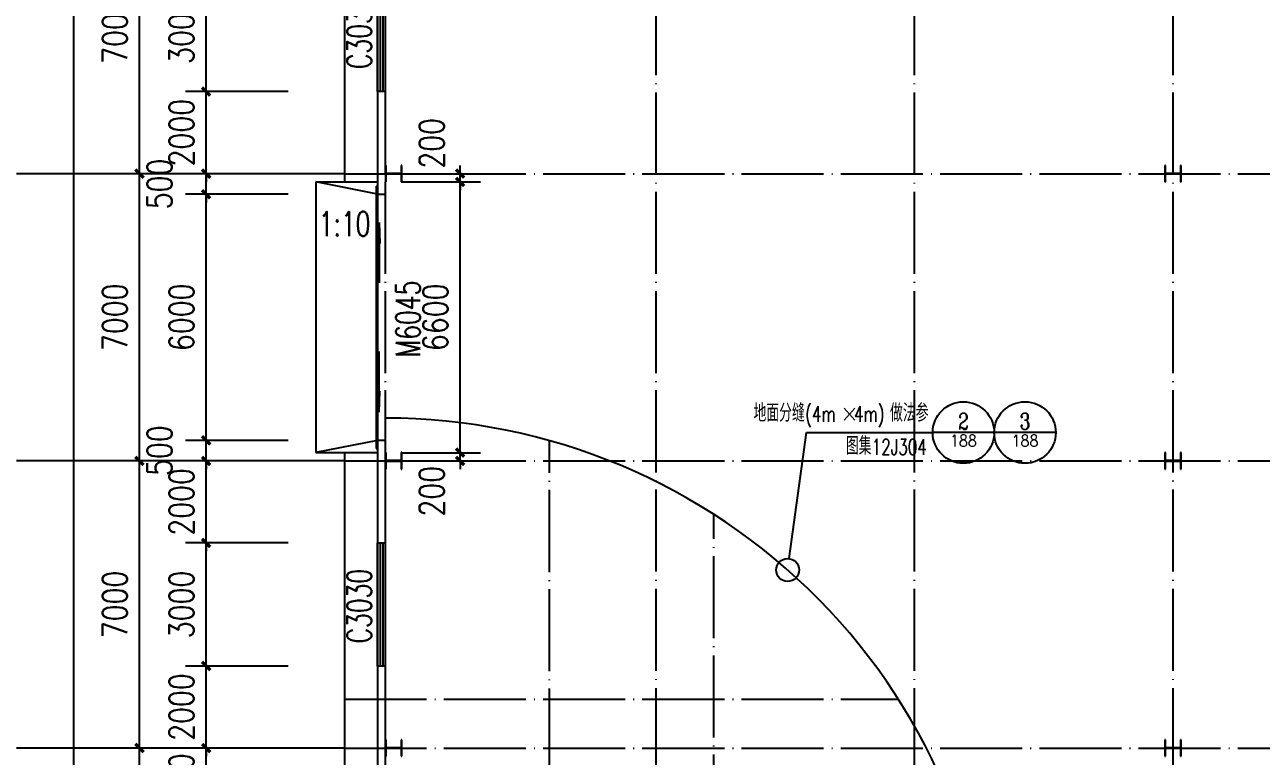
# Model space of a CAD drawing. Extents: x -21908402 to 2288787, y 79687 to 5079726.
# Drawn here: x 2111513 to 2141661, y 475352 to 493183 of the extents above; entities that cross this region are included whole.
import ezdxf
from ezdxf.enums import TextEntityAlignment as Align

# ---------------------------------------------------------------- set-up
doc = ezdxf.new("R2010")
doc.units = 0
doc.header["$LTSCALE"] = 1000
doc.linetypes.add('DOTE', pattern=[2.42, 2, -0.2, 0.02, -0.2])
doc.layers.get('0').update_dxf_attribs({"linetype": 'CONTINUOUS'})
doc.layers.get('DEFPOINTS').update_dxf_attribs({"linetype": 'CONTINUOUS'})
for name, color, linetype in [('AXIS', 3, 'CONTINUOUS'), ('COLUMN', 9, 'CONTINUOUS'), ('DIM_IDEN', 3, 'CONTINUOUS'), ('DIM_SYMB', 3, 'CONTINUOUS'), ('DOTE', 1, 'DOTE'), ('GROUND', 2, 'CONTINUOUS'), ('PUB_DIM', 3, 'CONTINUOUS'), ('PUB_TEXT', 7, 'CONTINUOUS'), ('STAIR', 2, 'CONTINUOUS'), ('WALL', 6, 'CONTINUOUS'), ('WINDOW', 94, 'CONTINUOUS'), ('WINDOW_TEXT', 7, 'CONTINUOUS')]:
    doc.layers.add(name, color=color, linetype=linetype)
doc.styles.add('_TCH_DIM', font='SIMPLEX', dxfattribs={"bigfont": 'GBCBIG'})
doc.styles.add('_TCH_LABEL', font='COMPLEX', dxfattribs={"bigfont": 'GBCBIG'})
doc.styles.add('_TCH_WINDOW', font='SIMPLEX', dxfattribs={"bigfont": 'GBCBIG'})
doc.styles.add('DIM_FONT', font='simplex.shx', dxfattribs={"width": 0.8})
doc.dimstyles.new('DIMN200', dxfattribs={"dimscale": 2, "dimtxt": 300, "dimasz": 100, "dimexe": 250, "dimexo": 300, "dimgap": 150, "dimtad": 1, "dimdec": 0, "dimzin": 0, "dimtxsty": 'DIM_FONT', "dimblk": 'ARCHTICK', "dimcen": 0.09, "dimclrt": 7, "dimazin": 3, "dimtfac": 1, "dimtdec": 0, "dimtix": 1, "dimtmove": 0, "dimatfit": 3, "dimtolj": 1, "dimtzin": 0})

# ---------------------------------------------------------------- blocks, each defined once
blk = doc.blocks.new('_ARCHTICK')
at = {"color": 0, "linetype": 'BYBLOCK', "const_width": 0.4}
blk.add_lwpolyline([(-0.5, -0.5), (0.5, 0.5)], dxfattribs=at)
blk = doc.blocks.new('*D352')
at = {"layer": 'DEFPOINTS', "color": 0}
for p in [(2120110, 482752), (2122127, 482752), (2120110, 482552)]:
    blk.add_point(p, dxfattribs=at)
at = {"layer": 'PUB_DIM', "color": 0}
for p, q in [((2120710, 482752), (2122627, 482752)), ((2122127, 482752), (2122127, 482952)), ((2122127, 482552), (2122127, 482752)), ((2120710, 482552), (2122627, 482552)), ((2122127, 482552), (2122127, 482352))]:
    blk.add_line(p, q, dxfattribs=at)
at = {"layer": 'PUB_DIM', "color": 0, "xscale": 200, "yscale": 200, "zscale": 200}
for p, rotation in [((2122127, 482752), 270), ((2122127, 482552), 90)]:
    blk.add_blockref('_ARCHTICK', p, dxfattribs=dict(at, rotation=rotation))
at = {"layer": 'PUB_DIM', "color": 7, "insert": (2121437, 481812), "char_height": 600, "attachment_point": 5, "rotation": 90, "style": 'DIM_FONT'}
blk.add_mtext('\\A1;200', dxfattribs=at)
blk = doc.blocks.new('*D353')
at = {"layer": 'DEFPOINTS', "color": 0}
for p in [(2120110, 489352), (2122127, 489352), (2120110, 482752)]:
    blk.add_point(p, dxfattribs=at)
at = {"layer": 'PUB_DIM', "color": 0}
for p, q in [((2120710, 489352), (2122627, 489352)), ((2122127, 482752), (2122127, 489352)), ((2120710, 482752), (2122627, 482752))]:
    blk.add_line(p, q, dxfattribs=at)
at = {"layer": 'PUB_DIM', "color": 0, "xscale": 200, "yscale": 200, "zscale": 200}
for p, rotation in [((2122127, 489352), 90), ((2122127, 482752), 270)]:
    blk.add_blockref('_ARCHTICK', p, dxfattribs=dict(at, rotation=rotation))
at = {"layer": 'PUB_DIM', "color": 7, "insert": (2121527, 486052), "char_height": 600, "attachment_point": 5, "rotation": 90, "style": 'DIM_FONT'}
blk.add_mtext('\\A1;6600', dxfattribs=at)
blk = doc.blocks.new('*D354')
at = {"layer": 'DEFPOINTS', "color": 0}
for p in [(2120110, 489552), (2120110, 489352), (2122127, 489552)]:
    blk.add_point(p, dxfattribs=at)
at = {"layer": 'PUB_DIM', "color": 0}
for p, q in [((2122127, 489552), (2122127, 489752)), ((2120710, 489552), (2122627, 489552)), ((2120710, 489352), (2122627, 489352)), ((2122127, 489352), (2122127, 489552)), ((2122127, 489352), (2122127, 489152))]:
    blk.add_line(p, q, dxfattribs=at)
at = {"layer": 'PUB_DIM', "color": 0, "xscale": 200, "yscale": 200, "zscale": 200}
for p, rotation in [((2122127, 489552), 270), ((2122127, 489352), 90)]:
    blk.add_blockref('_ARCHTICK', p, dxfattribs=dict(at, rotation=rotation))
at = {"layer": 'PUB_DIM', "color": 7, "insert": (2121437, 490292), "char_height": 600, "attachment_point": 5, "rotation": 90, "style": 'DIM_FONT'}
blk.add_mtext('\\A1;200', dxfattribs=at)
blk = doc.blocks.new('*D407')
at = {"layer": 'DEFPOINTS', "color": 0}
for p in [(2115936, 494552), (2118536, 494552), (2118536, 491552)]:
    blk.add_point(p, dxfattribs=at)
at = {"layer": 'PUB_DIM', "color": 0}
for p, q in [((2117936, 494552), (2115436, 494552)), ((2115936, 491552), (2115936, 494552)), ((2117936, 491552), (2115436, 491552))]:
    blk.add_line(p, q, dxfattribs=at)
at = {"layer": 'PUB_DIM', "color": 0, "xscale": 200, "yscale": 200, "zscale": 200}
for p, rotation in [((2115936, 494552), 90), ((2115936, 491552), 270)]:
    blk.add_blockref('_ARCHTICK', p, dxfattribs=dict(at, rotation=rotation))
at = {"layer": 'PUB_DIM', "color": 7, "insert": (2115336, 493052), "char_height": 600, "attachment_point": 5, "rotation": 90, "style": 'DIM_FONT'}
blk.add_mtext('\\A1;3000', dxfattribs=at)
blk = doc.blocks.new('*D408')
at = {"layer": 'DEFPOINTS', "color": 0}
for p in [(2115936, 491552), (2118536, 491552), (2118536, 489552)]:
    blk.add_point(p, dxfattribs=at)
at = {"layer": 'PUB_DIM', "color": 0}
for p, q in [((2115936, 491552), (2115936, 491752)), ((2117936, 491552), (2115436, 491552)), ((2115936, 489552), (2115936, 491552)), ((2117936, 489552), (2115436, 489552)), ((2115936, 489552), (2115936, 489352))]:
    blk.add_line(p, q, dxfattribs=at)
at = {"layer": 'PUB_DIM', "color": 0, "xscale": 200, "yscale": 200, "zscale": 200}
for p, rotation in [((2115936, 491552), 270), ((2115936, 489552), 90)]:
    blk.add_blockref('_ARCHTICK', p, dxfattribs=dict(at, rotation=rotation))
at = {"layer": 'PUB_DIM', "color": 7, "insert": (2115336, 490552), "char_height": 600, "attachment_point": 5, "rotation": 90, "style": 'DIM_FONT'}
blk.add_mtext('\\A1;2000', dxfattribs=at)
blk = doc.blocks.new('*D409')
at = {"layer": 'DEFPOINTS', "color": 0}
for p in [(2115936, 489552), (2118536, 489552), (2118536, 489052)]:
    blk.add_point(p, dxfattribs=at)
at = {"layer": 'PUB_DIM', "color": 0}
for p, q in [((2115936, 489552), (2115936, 489752)), ((2117936, 489552), (2115436, 489552)), ((2115936, 489052), (2115936, 489552)), ((2117936, 489052), (2115436, 489052)), ((2115936, 489052), (2115936, 488852))]:
    blk.add_line(p, q, dxfattribs=at)
at = {"layer": 'PUB_DIM', "color": 0, "xscale": 200, "yscale": 200, "zscale": 200}
for p, rotation in [((2115936, 489552), 270), ((2115936, 489052), 90)]:
    blk.add_blockref('_ARCHTICK', p, dxfattribs=dict(at, rotation=rotation))
at = {"layer": 'PUB_DIM', "color": 7, "insert": (2114801, 489302), "char_height": 600, "attachment_point": 5, "rotation": 90, "style": 'DIM_FONT'}
blk.add_mtext('\\A1;500', dxfattribs=at)
blk = doc.blocks.new('*D410')
at = {"layer": 'DEFPOINTS', "color": 0}
for p in [(2115936, 489052), (2118536, 489052), (2118536, 483052)]:
    blk.add_point(p, dxfattribs=at)
at = {"layer": 'PUB_DIM', "color": 0}
for p, q in [((2117936, 489052), (2115436, 489052)), ((2115936, 483052), (2115936, 489052)), ((2117936, 483052), (2115436, 483052))]:
    blk.add_line(p, q, dxfattribs=at)
at = {"layer": 'PUB_DIM', "color": 0, "xscale": 200, "yscale": 200, "zscale": 200}
for p, rotation in [((2115936, 489052), 90), ((2115936, 483052), 270)]:
    blk.add_blockref('_ARCHTICK', p, dxfattribs=dict(at, rotation=rotation))
at = {"layer": 'PUB_DIM', "color": 7, "insert": (2115336, 486052), "char_height": 600, "attachment_point": 5, "rotation": 90, "style": 'DIM_FONT'}
blk.add_mtext('\\A1;6000', dxfattribs=at)
blk = doc.blocks.new('*D411')
at = {"layer": 'DEFPOINTS', "color": 0}
for p in [(2115936, 483052), (2118536, 483052), (2118536, 482552)]:
    blk.add_point(p, dxfattribs=at)
at = {"layer": 'PUB_DIM', "color": 0}
for p, q in [((2117936, 483052), (2115436, 483052)), ((2115936, 483052), (2115936, 483252)), ((2115936, 482552), (2115936, 483052)), ((2117936, 482552), (2115436, 482552)), ((2115936, 482552), (2115936, 482352))]:
    blk.add_line(p, q, dxfattribs=at)
at = {"layer": 'PUB_DIM', "color": 0, "xscale": 200, "yscale": 200, "zscale": 200}
for p, rotation in [((2115936, 483052), 270), ((2115936, 482552), 90)]:
    blk.add_blockref('_ARCHTICK', p, dxfattribs=dict(at, rotation=rotation))
at = {"layer": 'PUB_DIM', "color": 7, "insert": (2114801, 482802), "char_height": 600, "attachment_point": 5, "rotation": 90, "style": 'DIM_FONT'}
blk.add_mtext('\\A1;500', dxfattribs=at)
blk = doc.blocks.new('*D412')
at = {"layer": 'DEFPOINTS', "color": 0}
for p in [(2115936, 482552), (2118536, 482552), (2118536, 480552)]:
    blk.add_point(p, dxfattribs=at)
at = {"layer": 'PUB_DIM', "color": 0}
for p, q in [((2115936, 482552), (2115936, 482752)), ((2117936, 482552), (2115436, 482552)), ((2115936, 480552), (2115936, 482552)), ((2117936, 480552), (2115436, 480552)), ((2115936, 480552), (2115936, 480352))]:
    blk.add_line(p, q, dxfattribs=at)
at = {"layer": 'PUB_DIM', "color": 0, "xscale": 200, "yscale": 200, "zscale": 200}
for p, rotation in [((2115936, 482552), 270), ((2115936, 480552), 90)]:
    blk.add_blockref('_ARCHTICK', p, dxfattribs=dict(at, rotation=rotation))
at = {"layer": 'PUB_DIM', "color": 7, "insert": (2115336, 481552), "char_height": 600, "attachment_point": 5, "rotation": 90, "style": 'DIM_FONT'}
blk.add_mtext('\\A1;2000', dxfattribs=at)
blk = doc.blocks.new('*D413')
at = {"layer": 'DEFPOINTS', "color": 0}
for p in [(2115936, 480552), (2118536, 480552), (2118536, 477552)]:
    blk.add_point(p, dxfattribs=at)
at = {"layer": 'PUB_DIM', "color": 0}
for p, q in [((2117936, 480552), (2115436, 480552)), ((2115936, 477552), (2115936, 480552)), ((2117936, 477552), (2115436, 477552))]:
    blk.add_line(p, q, dxfattribs=at)
at = {"layer": 'PUB_DIM', "color": 0, "xscale": 200, "yscale": 200, "zscale": 200}
for p, rotation in [((2115936, 480552), 90), ((2115936, 477552), 270)]:
    blk.add_blockref('_ARCHTICK', p, dxfattribs=dict(at, rotation=rotation))
at = {"layer": 'PUB_DIM', "color": 7, "insert": (2115336, 479052), "char_height": 600, "attachment_point": 5, "rotation": 90, "style": 'DIM_FONT'}
blk.add_mtext('\\A1;3000', dxfattribs=at)
blk = doc.blocks.new('*D414')
at = {"layer": 'DEFPOINTS', "color": 0}
for p in [(2115936, 477552), (2118536, 477552), (2118536, 475552)]:
    blk.add_point(p, dxfattribs=at)
at = {"layer": 'PUB_DIM', "color": 0}
for p, q in [((2117936, 477552), (2115436, 477552)), ((2115936, 477552), (2115936, 477752)), ((2115936, 475552), (2115936, 477552)), ((2117936, 475552), (2115436, 475552)), ((2115936, 475552), (2115936, 475352))]:
    blk.add_line(p, q, dxfattribs=at)
at = {"layer": 'PUB_DIM', "color": 0, "xscale": 200, "yscale": 200, "zscale": 200}
for p, rotation in [((2115936, 477552), 270), ((2115936, 475552), 90)]:
    blk.add_blockref('_ARCHTICK', p, dxfattribs=dict(at, rotation=rotation))
at = {"layer": 'PUB_DIM', "color": 7, "insert": (2115336, 476552), "char_height": 600, "attachment_point": 5, "rotation": 90, "style": 'DIM_FONT'}
blk.add_mtext('\\A1;2000', dxfattribs=at)
blk = doc.blocks.new('*D415')
at = {"layer": 'DEFPOINTS', "color": 0}
for p in [(2115936, 475552), (2118536, 475552), (2118536, 473652)]:
    blk.add_point(p, dxfattribs=at)
at = {"layer": 'PUB_DIM', "color": 0}
for p, q in [((2115936, 475552), (2115936, 475752)), ((2117936, 475552), (2115436, 475552)), ((2115936, 473652), (2115936, 475552)), ((2117936, 473652), (2115436, 473652)), ((2115936, 473652), (2115936, 473452))]:
    blk.add_line(p, q, dxfattribs=at)
at = {"layer": 'PUB_DIM', "color": 0, "xscale": 200, "yscale": 200, "zscale": 200}
for p, rotation in [((2115936, 475552), 270), ((2115936, 473652), 90)]:
    blk.add_blockref('_ARCHTICK', p, dxfattribs=dict(at, rotation=rotation))
at = {"layer": 'PUB_DIM', "color": 7, "insert": (2115336, 474602), "char_height": 600, "attachment_point": 5, "rotation": 90, "style": 'DIM_FONT'}
blk.add_mtext('\\A1;1900', dxfattribs=at)
blk = doc.blocks.new('*D642')
at = {"layer": 'AXIS', "color": 0}
for p, q in [((2118710, 475552), (2113810, 475552)), ((2114310, 468752), (2114310, 475552)), ((2118710, 468752), (2113810, 468752))]:
    blk.add_line(p, q, dxfattribs=at)
at = {"layer": 'DEFPOINTS', "color": 0}
for p in [(2114310, 475552), (2119310, 475552), (2119310, 468752)]:
    blk.add_point(p, dxfattribs=at)
at = {"layer": 'AXIS', "color": 0, "xscale": 200, "yscale": 200, "zscale": 200}
for p, rotation in [((2114310, 475552), 90), ((2114310, 468752), 270)]:
    blk.add_blockref('_ARCHTICK', p, dxfattribs=dict(at, rotation=rotation))
at = {"layer": 'AXIS', "color": 7, "insert": (2113710, 472152), "char_height": 600, "attachment_point": 5, "rotation": 90, "style": 'DIM_FONT'}
blk.add_mtext('\\A1;6800', dxfattribs=at)
blk = doc.blocks.new('*D643')
at = {"layer": 'AXIS', "color": 0}
for p, q in [((2118710, 482552), (2113810, 482552)), ((2114310, 475552), (2114310, 482552)), ((2118710, 475552), (2113810, 475552))]:
    blk.add_line(p, q, dxfattribs=at)
at = {"layer": 'DEFPOINTS', "color": 0}
for p in [(2114310, 482552), (2119310, 482552), (2119310, 475552)]:
    blk.add_point(p, dxfattribs=at)
at = {"layer": 'AXIS', "color": 0, "xscale": 200, "yscale": 200, "zscale": 200}
for p, rotation in [((2114310, 482552), 90), ((2114310, 475552), 270)]:
    blk.add_blockref('_ARCHTICK', p, dxfattribs=dict(at, rotation=rotation))
at = {"layer": 'AXIS', "color": 7, "insert": (2113710, 479052), "char_height": 600, "attachment_point": 5, "rotation": 90, "style": 'DIM_FONT'}
blk.add_mtext('\\A1;7000', dxfattribs=at)
blk = doc.blocks.new('*D644')
at = {"layer": 'AXIS', "color": 0}
for p, q in [((2118710, 489552), (2113810, 489552)), ((2114310, 482552), (2114310, 489552)), ((2118710, 482552), (2113810, 482552))]:
    blk.add_line(p, q, dxfattribs=at)
at = {"layer": 'DEFPOINTS', "color": 0}
for p in [(2114310, 489552), (2119310, 489552), (2119310, 482552)]:
    blk.add_point(p, dxfattribs=at)
at = {"layer": 'AXIS', "color": 0, "xscale": 200, "yscale": 200, "zscale": 200}
for p, rotation in [((2114310, 489552), 90), ((2114310, 482552), 270)]:
    blk.add_blockref('_ARCHTICK', p, dxfattribs=dict(at, rotation=rotation))
at = {"layer": 'AXIS', "color": 7, "insert": (2113710, 486052), "char_height": 600, "attachment_point": 5, "rotation": 90, "style": 'DIM_FONT'}
blk.add_mtext('\\A1;7000', dxfattribs=at)
blk = doc.blocks.new('*D645')
at = {"layer": 'AXIS', "color": 0}
for p, q in [((2118710, 496552), (2113810, 496552)), ((2114310, 489552), (2114310, 496552)), ((2118710, 489552), (2113810, 489552))]:
    blk.add_line(p, q, dxfattribs=at)
at = {"layer": 'DEFPOINTS', "color": 0}
for p in [(2114310, 496552), (2119310, 496552), (2119310, 489552)]:
    blk.add_point(p, dxfattribs=at)
at = {"layer": 'AXIS', "color": 0, "xscale": 200, "yscale": 200, "zscale": 200}
for p, rotation in [((2114310, 496552), 90), ((2114310, 489552), 270)]:
    blk.add_blockref('_ARCHTICK', p, dxfattribs=dict(at, rotation=rotation))
at = {"layer": 'AXIS', "color": 7, "insert": (2113710, 493052), "char_height": 600, "attachment_point": 5, "rotation": 90, "style": 'DIM_FONT'}
blk.add_mtext('\\A1;7000', dxfattribs=at)
blk = doc.blocks.new('*D653')
at = {"layer": 'AXIS', "color": 0}
for p, q in [((2118710, 538552), (2112210, 538552)), ((2112710, 468552), (2112710, 538552)), ((2118710, 468552), (2112210, 468552))]:
    blk.add_line(p, q, dxfattribs=at)
at = {"layer": 'DEFPOINTS', "color": 0}
for p in [(2112710, 538552), (2119310, 538552), (2119310, 468552)]:
    blk.add_point(p, dxfattribs=at)
at = {"layer": 'AXIS', "color": 0, "xscale": 200, "yscale": 200, "zscale": 200}
for p, rotation in [((2112710, 538552), 90), ((2112710, 468552), 270)]:
    blk.add_blockref('_ARCHTICK', p, dxfattribs=dict(at, rotation=rotation))
at = {"layer": 'AXIS', "color": 7, "insert": (2112110, 503552), "char_height": 600, "attachment_point": 5, "rotation": 90, "style": 'DIM_FONT'}
blk.add_mtext('\\A1;70000', dxfattribs=at)
blk = doc.blocks.new('$DORLIB2D$00000130')
at = {"color": 0, "linetype": 'CONTINUOUS'}
for p, q in [((-0.5333, 0.6601), (-0.5333, 0.5127)), ((0, 0.6601), (-0.5333, 0.6601)), ((0, 0.5127), (0, 0.6601)), ((0.5333, 0.6601), (0, 0.6601)), ((0.5333, 0.6601), (0.5333, 0.5127)), ((0, 0.5127), (-0.5333, 0.5127)), ((0.5333, 0.5127), (0, 0.5127)), ((-0.3853, 0.2694), (-0.1396, 0.2694)), ((-0.3853, 0.2694), (-0.2999, 0.2144)), ((-0.2999, 0.2144), (-0.2999, 0.2694)), ((0.3853, 0.2694), (0.1396, 0.2694)), ((0.2999, 0.2144), (0.2999, 0.2694)), ((0.3853, 0.2694), (0.2999, 0.2144))]:
    blk.add_line(p, q, dxfattribs=at)
blk = doc.blocks.new('$WINLIB2D$00000001')
at = {"color": 0}
for points in [[(-0.5, 0.5), (-0.5, -0.5)], [(-0.5, 0.5), (0.5, 0.5)], [(0.5, -0.5), (0.5, 0.5)], [(0.5, 0.167), (-0.5, 0.167)], [(0.5, -0.167), (-0.5, -0.167)], [(-0.5, -0.5), (0.5, -0.5)]]:
    blk.add_lwpolyline(points, dxfattribs=at)

msp = doc.modelspace()

# ---------------------------------------------------------------- linework, layer by layer
msp.add_arc((2120310, 468761.5), 14832.6, 359.15787, 90)
at = {"layer": 'AXIS'}
for p, q in [((2119310, 489552.5), (2111310, 489552.5)), ((2119310, 482552.5), (2111310, 482552.5)), ((2119310, 475552.5), (2111310, 475552.5))]:
    msp.add_line(p, q, dxfattribs=at)
at = {"layer": 'COLUMN'}
for p, q in [((2120326, 489752.5), (2120310, 489752.5)), ((2120310, 489752.5), (2120310, 489352.5)), ((2120326, 489557.5), (2120326, 489752.5)), ((2120710, 489752.5), (2120694, 489752.5)), ((2120694, 489752.5), (2120694, 489557.5)), ((2120710, 489352.5), (2120710, 489752.5)), ((2139326, 489752.5), (2139310, 489752.5)), ((2139310, 489752.5), (2139310, 489352.5)), ((2139326, 489557.5), (2139326, 489752.5)), ((2139710, 489752.5), (2139694, 489752.5)), ((2139694, 489752.5), (2139694, 489557.5)), ((2139710, 489352.5), (2139710, 489752.5)), ((2120310, 489352.5), (2120326, 489352.5)), ((2120694, 489557.5), (2120326, 489557.5)), ((2120326, 489547.5), (2120694, 489547.5)), ((2120326, 489352.5), (2120326, 489547.5)), ((2120694, 489547.5), (2120694, 489352.5)), ((2120694, 489352.5), (2120710, 489352.5)), ((2139310, 489352.5), (2139326, 489352.5)), ((2139694, 489557.5), (2139326, 489557.5)), ((2139326, 489547.5), (2139694, 489547.5)), ((2139326, 489352.5), (2139326, 489547.5)), ((2139694, 489547.5), (2139694, 489352.5)), ((2139694, 489352.5), (2139710, 489352.5)), ((2120326, 482752.5), (2120310, 482752.5)), ((2120310, 482752.5), (2120310, 482352.5)), ((2120326, 482557.5), (2120326, 482752.5)), ((2120710, 482752.5), (2120694, 482752.5)), ((2120694, 482752.5), (2120694, 482557.5)), ((2120710, 482352.5), (2120710, 482752.5)), ((2139326, 482752.5), (2139310, 482752.5)), ((2139310, 482752.5), (2139310, 482352.5)), ((2139326, 482557.5), (2139326, 482752.5)), ((2139710, 482752.5), (2139694, 482752.5)), ((2139694, 482752.5), (2139694, 482557.5)), ((2139710, 482352.5), (2139710, 482752.5)), ((2120694, 482557.5), (2120326, 482557.5)), ((2120326, 482547.5), (2120694, 482547.5)), ((2120326, 482352.5), (2120326, 482547.5)), ((2120694, 482547.5), (2120694, 482352.5)), ((2139694, 482557.5), (2139326, 482557.5)), ((2139326, 482547.5), (2139694, 482547.5)), ((2139326, 482352.5), (2139326, 482547.5)), ((2139694, 482547.5), (2139694, 482352.5)), ((2120310, 482352.5), (2120326, 482352.5)), ((2120694, 482352.5), (2120710, 482352.5)), ((2139310, 482352.5), (2139326, 482352.5)), ((2139694, 482352.5), (2139710, 482352.5)), ((2120326, 475752.5), (2120310, 475752.5)), ((2120310, 475752.5), (2120310, 475352.5)), ((2120326, 475557.5), (2120326, 475752.5)), ((2120710, 475752.5), (2120694, 475752.5)), ((2120694, 475752.5), (2120694, 475557.5)), ((2120710, 475352.5), (2120710, 475752.5)), ((2139326, 475752.5), (2139310, 475752.5)), ((2139310, 475752.5), (2139310, 475352.5)), ((2139326, 475557.5), (2139326, 475752.5)), ((2139710, 475752.5), (2139694, 475752.5)), ((2139694, 475752.5), (2139694, 475557.5)), ((2139710, 475352.5), (2139710, 475752.5)), ((2120694, 475557.5), (2120326, 475557.5)), ((2120326, 475547.5), (2120694, 475547.5)), ((2120326, 475352.5), (2120326, 475547.5)), ((2120694, 475547.5), (2120694, 475352.5)), ((2139694, 475557.5), (2139326, 475557.5)), ((2139326, 475547.5), (2139694, 475547.5)), ((2139326, 475352.5), (2139326, 475547.5)), ((2139694, 475547.5), (2139694, 475352.5)), ((2120310, 475352.5), (2120326, 475352.5)), ((2120694, 475352.5), (2120710, 475352.5)), ((2139310, 475352.5), (2139326, 475352.5)), ((2139694, 475352.5), (2139710, 475352.5))]:
    msp.add_line(p, q, dxfattribs=at)
at = {"layer": 'DIM_IDEN'}
for p, q in [((2130150.7, 480169.5), (2130573.8, 483242.6)), ((2130573.8, 483242.6), (2133649.4, 483242.6)), ((2135149.4, 483242.6), (2133649.4, 483242.6)), ((2136649.4, 483242.6), (2135149.4, 483242.6))]:
    msp.add_line(p, q, dxfattribs=at)
for centre, radius in [((2134399.4, 483242.6), 750), ((2135899.4, 483242.6), 750), ((2130112.7, 479893.2), 278.9)]:
    msp.add_circle(centre, radius, dxfattribs=at)
at = {"layer": 'DIM_SYMB'}
msp.add_lwpolyline([(2119882.9, 487822.6, 0, 0, 0), (2119302.3, 487822.6, 160, 0, 0), (2118702.3, 487822.6, 0, 0, 0)], format="xyseb", dxfattribs=at)
at = {"layer": 'DOTE'}
for p, q in [((2120310, 467752.5), (2120310, 539352.5)), ((2126910, 467752.5), (2126910, 539352.5)), ((2133210, 467752.5), (2133210, 539352.5)), ((2139510, 467752.5), (2139510, 539352.5)), ((2119310, 489552.5), (2235310, 489552.5)), ((2119310, 482552.5), (2235310, 482552.5)), ((2119310, 475552.5), (2235310, 475552.5))]:
    msp.add_line(p, q, dxfattribs=at)
at = {"layer": 'DOTE', "color": 253}
for p, q in [((2124310, 467743.5), (2124310, 483044.5)), ((2128310, 468552.5), (2128310, 481251.7)), ((2119310, 476743.5), (2132811.8, 476743.5))]:
    msp.add_line(p, q, dxfattribs=at)
at = {"layer": 'GROUND'}
for p, q in [((2119310, 517752.5), (2119310, 489352.5)), ((2120110, 517752.5), (2120110, 489352.5)), ((2119310, 482752.5), (2119310, 467752.5)), ((2120110, 482752.5), (2120110, 468552.5))]:
    msp.add_line(p, q, dxfattribs=at)
at = {"layer": 'STAIR'}
for p, q in [((2118610, 489352.5), (2118610, 482752.5)), ((2118610, 489352.5), (2120110, 489352.5)), ((2120110, 489052.5), (2118610, 489352.5)), ((2120110, 489352.5), (2120110, 482752.5)), ((2120110, 483052.5), (2118610, 482752.5)), ((2118610, 482752.5), (2120110, 482752.5))]:
    msp.add_line(p, q, dxfattribs=at)
at = {"layer": 'WALL'}
for p, q in [((2120310, 491552.5), (2120110, 491552.5)), ((2120110, 491552.5), (2120110, 489552.5)), ((2120310, 489752.5), (2120310, 491552.5)), ((2120110, 489552.5), (2120110, 489052.5)), ((2120310, 489052.5), (2120310, 489352.5)), ((2120110, 489052.5), (2120310, 489052.5)), ((2120310, 483052.5), (2120110, 483052.5)), ((2120110, 483052.5), (2120110, 482552.5)), ((2120310, 482752.5), (2120310, 483052.5)), ((2120110, 482552.5), (2120110, 480552.5)), ((2120310, 480552.5), (2120310, 482352.5)), ((2120110, 480552.5), (2120310, 480552.5)), ((2120310, 477552.5), (2120110, 477552.5)), ((2120110, 477552.5), (2120110, 475552.5)), ((2120310, 475752.5), (2120310, 477552.5)), ((2120110, 475552.5), (2120110, 473652.5))]:
    msp.add_line(p, q, dxfattribs=at)

# ---------------------------------------------------------------- block references
at = {"layer": 'WINDOW'}
ref = msp.add_blockref('$WINLIB2D$00000001', (2120210, 493052.5), dxfattribs=dict(at, xscale=-3000, yscale=200, zscale=-3000, rotation=270))
ref.add_attrib('A', 'C3030', (2119967.1, 492102.5), dxfattribs={"layer": 'WINDOW_TEXT', "height": 595, "rotation": 90, "style": '_TCH_WINDOW', "width": 0.705882})
ref = msp.add_blockref('$DORLIB2D$00000130', (2120210, 486052.5), dxfattribs=dict(at, xscale=-6000, yscale=-200, zscale=-6000, rotation=270))
ref.add_attrib('A', 'M6045', (2121157.5, 485072.5), dxfattribs={"layer": 'WINDOW_TEXT', "height": 595, "rotation": 90, "style": '_TCH_WINDOW', "width": 0.705882})
ref = msp.add_blockref('$WINLIB2D$00000001', (2120210, 479052.5), dxfattribs=dict(at, xscale=-3000, yscale=200, zscale=-3000, rotation=270))
ref.add_attrib('A', 'C3030', (2119967.1, 478102.5), dxfattribs={"layer": 'WINDOW_TEXT', "height": 595, "rotation": 90, "style": '_TCH_WINDOW', "width": 0.705882})

# ---------------------------------------------------------------- texts
at = {"layer": 'PUB_TEXT', "width": 0.705882}
for s, height, style, p in [('1:10', 595, '_TCH_DIM', (2118682.6, 488032.6)), ('(4m', 382.5, '_TCH_LABEL', (2130545.1, 483505.1)), ('4m)', 382.5, '_TCH_LABEL', (2131735.3, 483505.1)), ('12J304', 382.5, '_TCH_LABEL', (2132164.4, 482700.7))]:
    msp.add_text(s, height=height, dxfattribs=dict(at, style=style)).set_placement(p)
at = {"layer": 'PUB_TEXT', "style": '_TCH_LABEL'}
for s, height, p in [('地面分缝', 434.04, (2129281.3, 483505.1)), ('做法参', 434.04, (2132609.6, 483505.1)), ('×', 434, (2131419.4, 483505.1)), ('图集', 434.04, (2131532.5, 482700.7))]:
    msp.add_text(s, height=height, dxfattribs=at).set_placement(p)
for s, height, p, p2 in [('2', 391.5, (2134268.9, 483320.9), (2134529.9, 483320.9)), ('3', 391.5, (2135768.9, 483320.9), (2136029.9, 483320.9)), ('188', 280.64, (2134072, 482905.8), (2134726.8, 482905.8)), ('188', 280.64, (2135572, 482905.8), (2136226.8, 482905.8))]:
    msp.add_text(s, height=height, dxfattribs=at).set_placement(p, p2, align=Align.FIT)

# ---------------------------------------------------------------- dimensions: what is measured, and where the dimension line sits
at = {"layer": 'AXIS'}
for p1, p2, distance, picture, middle in [((2119310, 468552.5), (2119310, 538552.5), 6600, '*D653', (2112110, 503552.5)), ((2119310, 489552.5), (2119310, 496552.5), 5000, '*D645', (2113710, 493052.5)), ((2119310, 482552.5), (2119310, 489552.5), 5000, '*D644', (2113710, 486052.5)), ((2119310, 475552.5), (2119310, 482552.5), 5000, '*D643', (2113710, 479052.5)), ((2119310, 468752.5), (2119310, 475552.5), 5000, '*D642', (2113710, 472152.5))]:
    dim = msp.add_aligned_dim(p1=p1, p2=p2, distance=distance, dimstyle='DIMN200', dxfattribs=at)
    dim.commit()
    dim.dimension.update_dxf_attribs({"geometry": picture, "text_midpoint": middle})
at = {"layer": 'PUB_DIM'}
for p1, p2, distance, picture, middle in [((2118535.8, 491552.5), (2118535.8, 494552.5), 2600, '*D407', (2115335.8, 493052.5)), ((2118535.8, 489552.5), (2118535.8, 491552.5), 2600, '*D408', (2115335.8, 490552.5)), ((2120110, 482752.5), (2120110, 489352.5), -2016.9, '*D353', (2121526.9, 486052.5)), ((2118535.8, 483052.5), (2118535.8, 489052.5), 2600, '*D410', (2115335.8, 486052.5)), ((2118535.8, 480552.5), (2118535.8, 482552.5), 2600, '*D412', (2115335.8, 481552.5)), ((2118535.8, 477552.5), (2118535.8, 480552.5), 2600, '*D413', (2115335.8, 479052.5)), ((2118535.8, 475552.5), (2118535.8, 477552.5), 2600, '*D414', (2115335.8, 476552.5)), ((2118535.8, 473652.5), (2118535.8, 475552.5), 2600, '*D415', (2115335.8, 474602.5))]:
    dim = msp.add_aligned_dim(p1=p1, p2=p2, distance=distance, dimstyle='DIMN200', dxfattribs=at)
    dim.commit()
    dim.dimension.update_dxf_attribs({"geometry": picture, "text_midpoint": middle})
for base, p1, p2, picture, middle in [((2122126.9, 489552.5), (2120110, 489352.5), (2120110, 489552.5), '*D354', (2121436.9, 490292.5)), ((2115935.8, 489552.5), (2118535.8, 489052.5), (2118535.8, 489552.5), '*D409', (2114800.8, 489302.5)), ((2115935.8, 483052.5), (2118535.8, 482552.5), (2118535.8, 483052.5), '*D411', (2114800.8, 482802.5)), ((2122126.9, 482752.5), (2120110, 482552.5), (2120110, 482752.5), '*D352', (2121436.9, 481812.5))]:
    dim = msp.add_linear_dim(base=base, p1=p1, p2=p2, angle=90, dimstyle='DIMN200', dxfattribs=at)
    dim.commit()
    dim.dimension.update_dxf_attribs({"geometry": picture, "text_midpoint": middle, "dimtype": 129})

doc.saveas('drawing.dxf')
